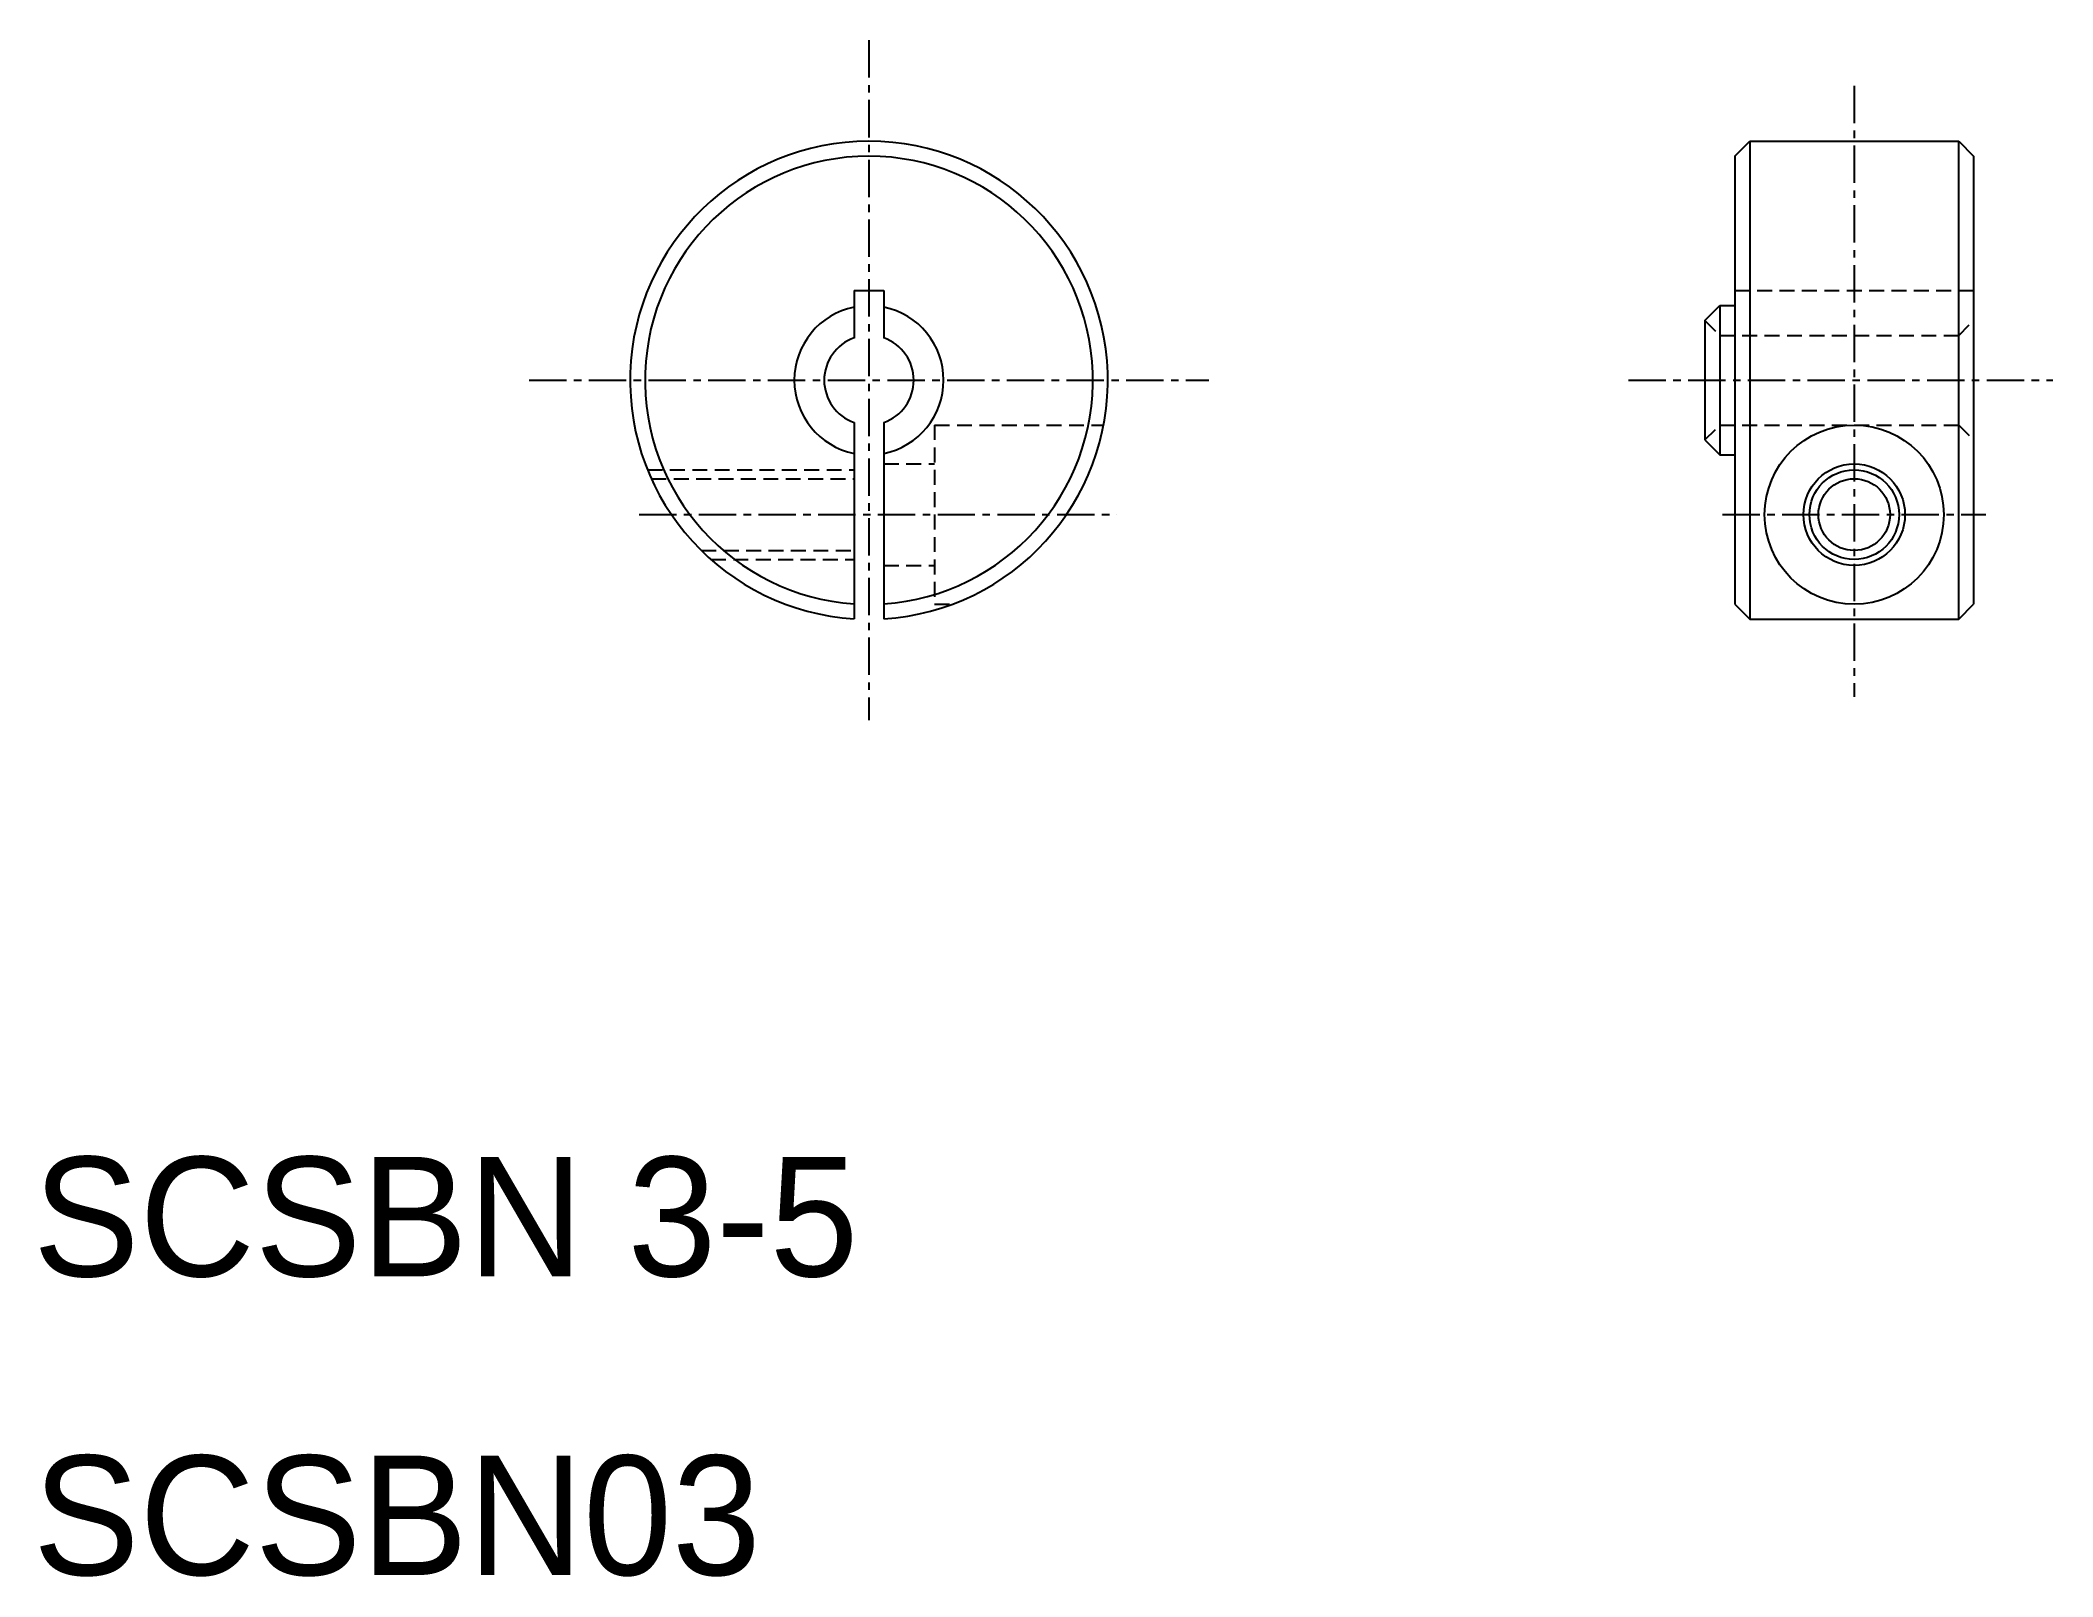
# Model space of a CAD drawing. Extents: x 10.2 to 77.6, y 9.9 to 61.4.
import ezdxf

# ---------------------------------------------------------------- set-up
doc = ezdxf.new("R2010")
doc.units = 0
doc.linetypes.add('CENTER', pattern=[2, 1.25, -0.25, 0.25, -0.25])
doc.linetypes.add('DASHED', pattern=[0.75, 0.5, -0.25])
doc.layers.get('0').update_dxf_attribs({"linetype": 'CONTINUOUS'})
doc.layers.add('CENTER', color=1, linetype='CENTER')

msp = doc.modelspace()

# ---------------------------------------------------------------- linework, layer by layer
at = {"color": 7, "linetype": 'CONTINUOUS'}
for p, q in [((67, 57.5), (67.5, 58)), ((67.5, 58), (67.5, 42)), ((67.5, 58), (74.5, 58)), ((74.5, 42), (74.5, 58)), ((74.5, 58), (75, 57.5)), ((67, 57.5), (67, 42.5)), ((75, 57.5), (75, 42.5)), ((67, 53.75), (67, 53.75)), ((37.5, 53), (38.5, 53)), ((37.5, 53), (37.5, 51.414)), ((38.5, 53), (38.5, 51.414)), ((66, 52), (66.5, 52.5)), ((66, 52), (66, 48)), ((66, 52), (66, 52)), ((66.5, 52.5), (66.5, 47.5)), ((66.5, 52.5), (67, 52.5)), ((67, 50), (67, 50)), ((37.5, 48.586), (37.5, 42.016)), ((38.5, 48.586), (38.5, 42.016)), ((66, 48), (66.5, 47.5)), ((66, 48), (66, 48)), ((66.5, 47.5), (67, 47.5)), ((67, 42.5), (67.5, 42)), ((74.5, 42), (75, 42.5)), ((67.5, 42), (74.5, 42))]:
    msp.add_line(p, q, dxfattribs=at)
at = {"color": 3, "linetype": 'DASHED'}
for p, q in [((67, 53), (75, 53)), ((66, 52), (66.5, 51.5)), ((74.5, 51.5), (75, 52)), ((66.5, 51.5), (74.5, 51.5)), ((40.2, 48.5), (45.858, 48.5)), ((40.2, 48.5), (40.2, 42.5)), ((66, 48), (66.5, 48.5)), ((66.5, 48.5), (74.5, 48.5)), ((74.5, 48.5), (75, 48)), ((38.5, 47.2), (40.2, 47.2)), ((30.584, 47), (37.5, 47)), ((30.712, 46.7), (37.5, 46.7)), ((32.387, 44.3), (37.5, 44.3)), ((32.708, 44), (37.5, 44)), ((38.5, 43.8), (40.2, 43.8)), ((40.2, 42.5), (40.784, 42.5))]:
    msp.add_line(p, q, dxfattribs=at)
at = {"color": 7, "linetype": 'CONTINUOUS'}
for radius in [3, 1.7, 1.2]:
    msp.add_circle((71, 45.5), radius, dxfattribs=at)
at = {"color": 3}
msp.add_circle((71, 45.5), 1.5, dxfattribs=at)
at = {"color": 7, "linetype": 'CONTINUOUS'}
for radius, start, end in [(8, 273.58332, 266.41668), (7.5, 273.82255, 266.17745), (2.5, 101.53696, 258.46304), (2.5, 281.53696, 78.46304), (1.5, 109.47122, 250.52878), (1.5, 289.47122, 70.52878)]:
    msp.add_arc((38, 50), radius, start, end, dxfattribs=at)
at = {"layer": 'CENTER', "color": 1, "linetype": 'CENTER'}
for p, q in [((38, 61.382), (38, 38.618)), ((71, 59.856), (71, 39.396)), ((26.618, 50), (49.382, 50)), ((63.44, 50), (77.65, 50)), ((30.301, 45.5), (46.302, 45.5)), ((66.587, 45.5), (75.413, 45.5))]:
    msp.add_line(p, q, dxfattribs=at)

# ---------------------------------------------------------------- texts
at = {"color": 7, "linetype": 'CONTINUOUS'}
for s, p in [('SCSBN 3-5', (10, 20)), ('SCSBN03', (10, 10))]:
    msp.add_text(s, height=4, dxfattribs=at).set_placement(p)

doc.saveas('drawing.dxf')
